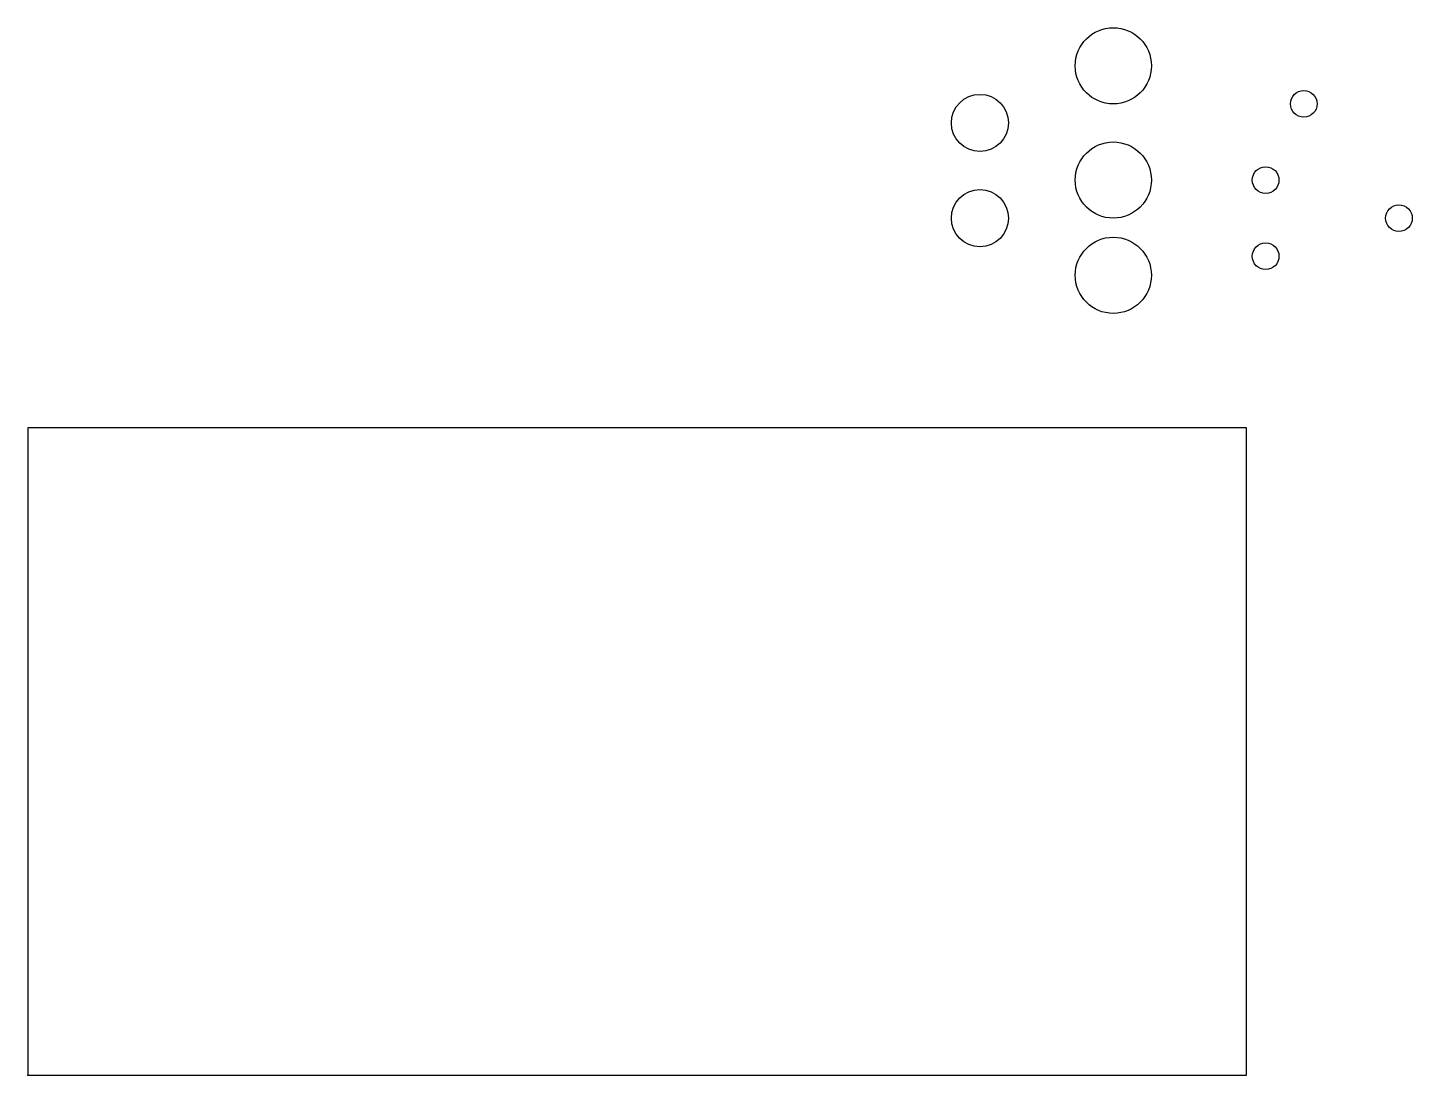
# Model space of a CAD drawing. Header units: millimetres. Extents: x 0 to 364, y 0 to 275.
import ezdxf

# ---------------------------------------------------------------- set-up
doc = ezdxf.new("R2010")
doc.units = ezdxf.units.MM
doc.header["$MEASUREMENT"] = 0
doc.layers.add('finalprojectdoor v2_Sketch1', color=7, linetype='Continuous')
doc.layers.add('finalprojectdoor v2_Sketch2', color=7, linetype='Continuous')

msp = doc.modelspace()

# ---------------------------------------------------------------- linework, layer by layer
at = {"layer": 'finalprojectdoor v2_Sketch1'}
for p, q in [((320, 170), (0, 170)), ((0, 170), (0, 0)), ((320, 0), (320, 170)), ((0, 0), (320, 0))]:
    msp.add_line(p, q, dxfattribs=at)
msp.add_point((0, 0), dxfattribs=at)
at = {"layer": 'finalprojectdoor v2_Sketch2'}
for centre, radius in [((285, 265), 10), ((335, 255), 3.5), ((250, 250), 7.5), ((285, 235), 10), ((325, 235), 3.5), ((250, 225), 7.5), ((360, 225), 3.5), ((285, 210), 10), ((325, 215), 3.5)]:
    msp.add_circle(centre, radius, dxfattribs=at)
msp.add_point((0, 0), dxfattribs=at)

doc.saveas('drawing.dxf')
